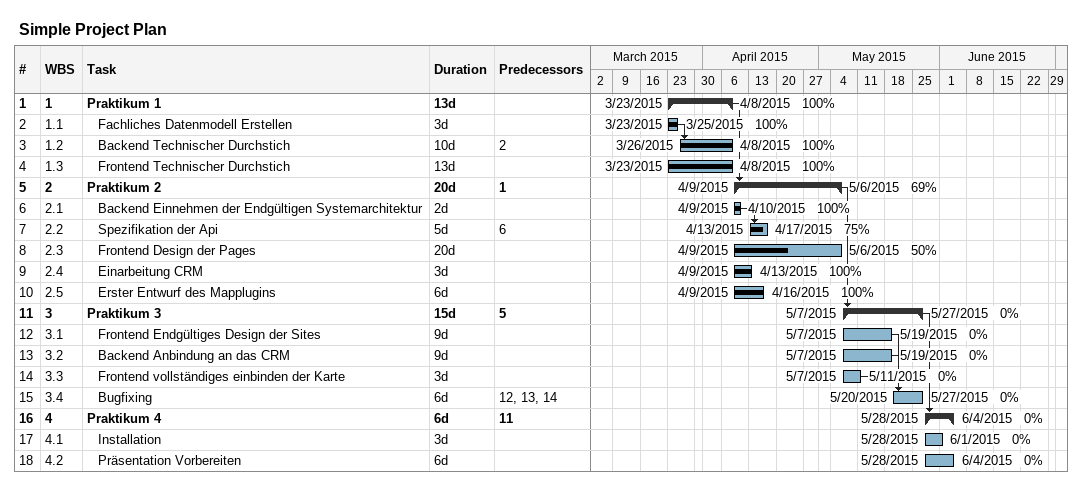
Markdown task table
Simple Project Plan

| ID | WBS | Task | Duration | Start | Finish | Predecessors | % complete |
|---|---|---|---|---|---|---|---|
| 1 | 1 | **Praktikum 1** | 13d | 2015-03-23 | 2015-04-08 |  | 100 |
| 2 | 1.1 | Fachliches Datenmodell Erstellen | 3d | 2015-03-23 | 2015-03-25 |  | 100 |
| 3 | 1.2 | Backend Technischer Durchstich | 10d | 2015-03-26 | 2015-04-08 | 2 | 100 |
| 4 | 1.3 | Frontend Technischer Durchstich | 13d | 2015-03-23 | 2015-04-08 |  | 100 |
| 5 | 2 | **Praktikum 2** | 20d | 2015-04-09 | 2015-05-06 | 1 | 69 |
| 6 | 2.1 | Backend Einnehmen der Endgültigen Systemarchitektur | 2d | 2015-04-09 | 2015-04-10 |  | 100 |
| 7 | 2.2 | Spezifikation der Api | 5d | 2015-04-13 | 2015-04-17 | 6 | 75 |
| 8 | 2.3 | Frontend Design der Pages | 20d | 2015-04-09 | 2015-05-06 |  | 50 |
| 9 | 2.4 | Einarbeitung CRM | 3d | 2015-04-09 | 2015-04-13 |  | 100 |
| 10 | 2.5 | Erster Entwurf des Mapplugins | 6d | 2015-04-09 | 2015-04-16 |  | 100 |
| 11 | 3 | **Praktikum 3** | 15d | 2015-05-07 | 2015-05-27 | 5 | 0 |
| 12 | 3.1 | Frontend Endgültiges Design der Sites | 9d | 2015-05-07 | 2015-05-19 |  | 0 |
| 13 | 3.2 | Backend Anbindung an das CRM | 9d | 2015-05-07 | 2015-05-19 |  | 0 |
| 14 | 3.3 | Frontend vollständiges einbinden der Karte | 3d | 2015-05-07 | 2015-05-11 |  | 0 |
| 15 | 3.4 | Bugfixing | 6d | 2015-05-20 | 2015-05-27 | 12, 13, 14 | 0 |
| 16 | 4 | **Praktikum 4** | 6d | 2015-05-28 | 2015-06-04 | 11 | 0 |
| 17 | 4.1 | Installation | 3d | 2015-05-28 | 2015-06-01 |  | 0 |
| 18 | 4.2 | Präsentation Vorbereiten | 6d | 2015-05-28 | 2015-06-04 |  | 0 |
